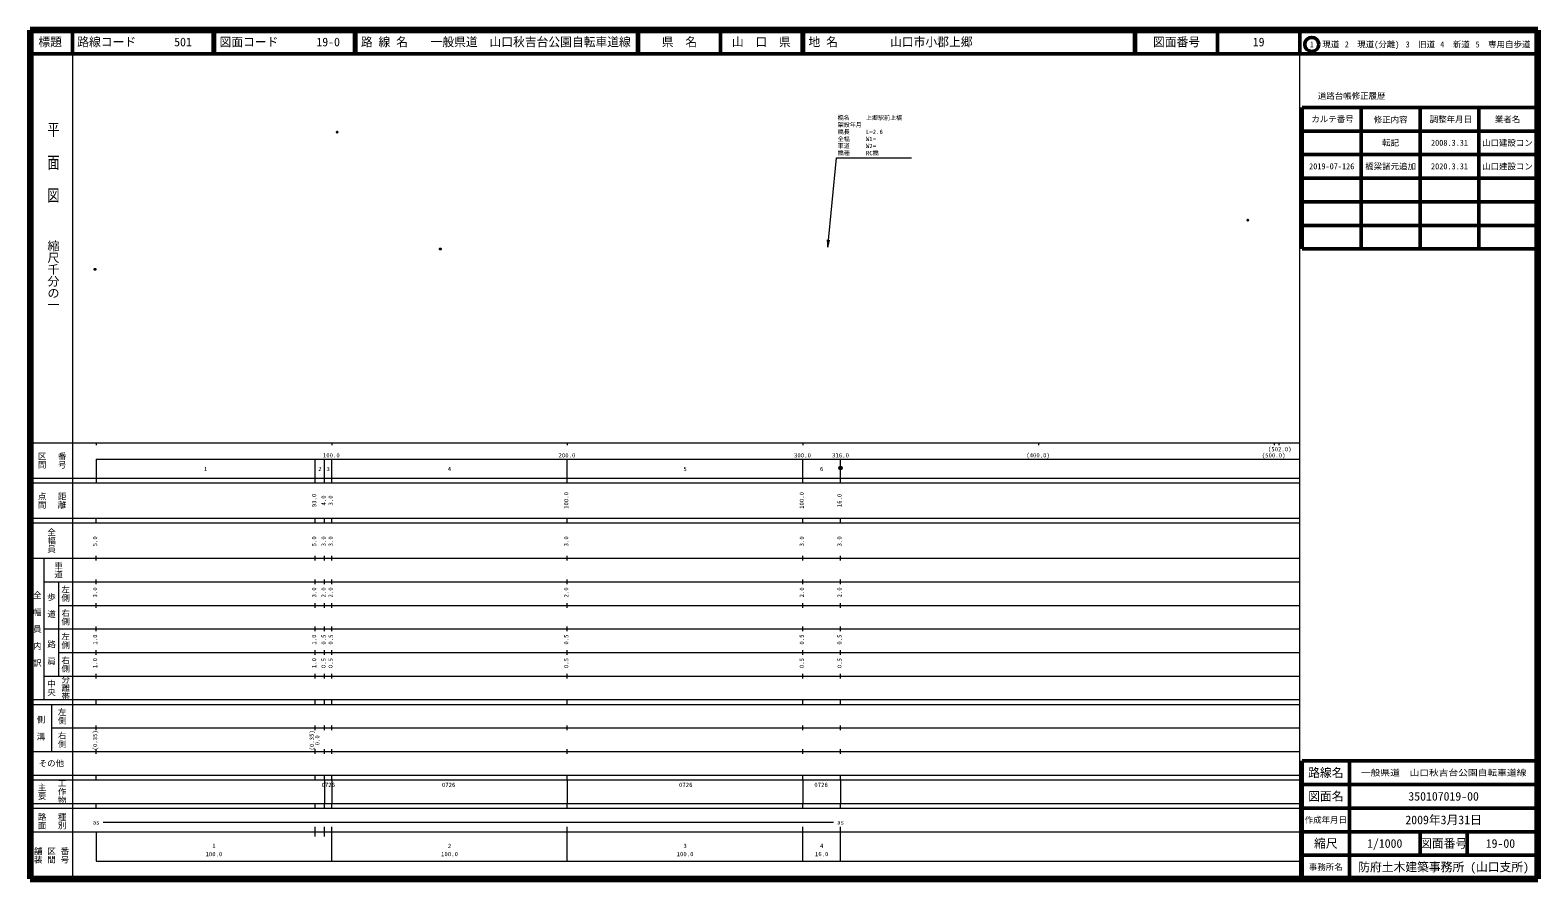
# Model space of a CAD drawing. Units: millimetres on the paper, with parts at other scales. Extents: x 40 to 680, y 20 to 380.
import ezdxf
from ezdxf.enums import TextEntityAlignment as Align

# ---------------------------------------------------------------- set-up
doc = ezdxf.new("R2010")
doc.units = ezdxf.units.MM
doc.header["$PDMODE"] = 32
doc.header["$PDSIZE"] = 0.5
doc.layers.add('M-OTRS', color=6, linetype='Continuous')
doc.layers.add('M-TTL-TXT', color=7, linetype='Continuous')
for name, color, linetype, lineweight in [('M-STR-HTXT', 7, 'Continuous', 13), ('M-TTL', 2, 'Continuous', 140), ('M-TTL-BAND', 7, 'Continuous', 13), ('M-TTL-FRAM', 2, 'Continuous', 50), ('M-TTL-LINE', 7, 'Continuous', 50)]:
    doc.layers.add(name, color=color, linetype=linetype, lineweight=lineweight)
doc.styles.add('@ＭＳ ゴシック', font='')
doc.styles.add('ＭＳ ゴシック', font='')
doc.styles.get('@ＭＳ ゴシック').set_extended_font_data('@MS Gothic')
doc.styles.get('ＭＳ ゴシック').set_extended_font_data('MS Gothic')

# ---------------------------------------------------------------- blocks, each defined once
blk = doc.blocks.new('open_arrow')
at = {"color": 0, "linetype": 'Continuous', "lineweight": -2}
blk.add_lwpolyline([(7.5, 1.25), (0, 0), (7.5, -1.25)], dxfattribs=at)

msp = doc.modelspace()

# ---------------------------------------------------------------- linework, layer by layer
at = {"layer": 'M-OTRS'}
for p in [(170.343, 336.761), (556.884, 299.423), (214.125, 287.16), (67.53, 278.536)]:
    msp.add_point(p, dxfattribs=at)
at = {"layer": 'M-STR-HTXT'}
msp.add_lwpolyline([(378.537, 287.996), (382.248, 325.81), (414.053, 325.81)], dxfattribs=at)
at = {"layer": 'M-TTL'}
for p, q in [((40, 380), (40, 20)), ((680, 380), (40, 380)), ((680, 20), (680, 380)), ((40, 20), (680, 20))]:
    msp.add_line(p, q, dxfattribs=at)
at = {"layer": 'M-TTL-BAND'}
for p, q in [((58, 370), (58, 20)), ((579, 20), (579, 370)), ((40, 205), (579, 205)), ((68, 205), (68, 204)), ((168, 205), (168, 204)), ((268, 205), (268, 204)), ((368, 205), (368, 204)), ((468, 205), (468, 204)), ((568, 205), (568, 204)), ((570, 205), (570, 204)), ((68, 198), (579, 198)), ((68, 198), (68, 188)), ((161, 188), (161, 198)), ((165, 188), (165, 198)), ((168, 188), (168, 198)), ((268, 188), (268, 198)), ((368, 188), (368, 198)), ((384, 188), (384, 198)), ((40, 190), (579, 190)), ((40, 188), (579, 188)), ((40, 173), (579, 173)), ((68, 171), (68, 173)), ((161, 171), (161, 173)), ((165, 171), (165, 173)), ((168, 171), (168, 173)), ((268, 171), (268, 173)), ((368, 171), (368, 173)), ((384, 171), (384, 173)), ((40, 171), (579, 171)), ((40, 156), (579, 156)), ((46, 96), (46, 156)), ((68, 155), (68, 157)), ((161, 155), (161, 157)), ((165, 155), (165, 157)), ((168, 155), (168, 157)), ((268, 155), (268, 157)), ((368, 155), (368, 157)), ((384, 155), (384, 157)), ((46, 146), (579, 146)), ((52, 146), (52, 106)), ((68, 145), (68, 147)), ((161, 145), (161, 147)), ((165, 145), (165, 147)), ((168, 145), (168, 147)), ((268, 145), (268, 147)), ((368, 145), (368, 147)), ((384, 145), (384, 147)), ((52, 136), (579, 136)), ((68, 135), (68, 137)), ((161, 135), (161, 137)), ((165, 135), (165, 137)), ((168, 135), (168, 137)), ((268, 135), (268, 137)), ((368, 135), (368, 137)), ((384, 135), (384, 137)), ((46, 126), (579, 126)), ((68, 125), (68, 127)), ((161, 125), (161, 127)), ((165, 125), (165, 127)), ((168, 125), (168, 127)), ((268, 125), (268, 127)), ((368, 125), (368, 127)), ((384, 125), (384, 127)), ((52, 116), (579, 116)), ((68, 115), (68, 117)), ((161, 115), (161, 117)), ((165, 115), (165, 117)), ((168, 115), (168, 117)), ((268, 115), (268, 117)), ((368, 115), (368, 117)), ((384, 115), (384, 117)), ((46, 106), (579, 106)), ((68, 105), (68, 107)), ((161, 105), (161, 107)), ((165, 105), (165, 107)), ((168, 105), (168, 107)), ((268, 105), (268, 107)), ((368, 105), (368, 107)), ((384, 105), (384, 107)), ((40, 96), (579, 96)), ((68, 94), (68, 96)), ((161, 94), (161, 96)), ((165, 94), (165, 96)), ((168, 94), (168, 96)), ((268, 94), (268, 96)), ((368, 94), (368, 96)), ((384, 94), (384, 96)), ((40, 94), (579, 94)), ((49, 94), (49, 74)), ((49, 84), (579, 84)), ((68, 83), (68, 85)), ((161, 83), (161, 85)), ((165, 83), (165, 85)), ((168, 83), (168, 85)), ((268, 83), (268, 85)), ((368, 83), (368, 85)), ((384, 83), (384, 85)), ((40, 74), (579, 74)), ((68, 73), (68, 75)), ((161, 73), (161, 75)), ((165, 73), (165, 75)), ((168, 73), (168, 75)), ((268, 73), (268, 75)), ((368, 73), (368, 75)), ((384, 73), (384, 75)), ((40, 64), (579, 64)), ((68, 62), (68, 64)), ((161, 62), (161, 64)), ((165, 62), (165, 64)), ((168, 62), (168, 64)), ((268, 62), (268, 64)), ((368, 62), (368, 64)), ((384, 62), (384, 64)), ((40, 62), (579, 62)), ((165, 62), (165, 52)), ((168, 62), (168, 52)), ((268, 62), (268, 52)), ((368, 62), (368, 52)), ((384, 62), (384, 52)), ((40, 52), (579, 52)), ((68, 50), (68, 52)), ((161, 50), (161, 52)), ((165, 50), (165, 52)), ((168, 50), (168, 52)), ((268, 50), (268, 52)), ((368, 50), (368, 52)), ((384, 50), (384, 52)), ((40, 50), (579, 50)), ((40, 40), (579, 40)), ((68, 40), (68, 27.5)), ((71, 44), (381, 44)), ((161, 38), (161, 42)), ((165, 38), (165, 42)), ((168, 27.5), (168, 42)), ((268, 27.5), (268, 42)), ((368, 27.5), (368, 42)), ((384, 27.5), (384, 42)), ((68, 27.5), (579, 27.5))]:
    msp.add_line(p, q, dxfattribs=at)
for radius in [0.75, 0.6, 0.45, 0.3, 0.15, 0.02]:
    msp.add_circle((384, 194.266), radius, dxfattribs=at)
msp.add_point((384, 194.266), dxfattribs=at)
at = {"layer": 'M-TTL-FRAM'}
for p, q in [((580, 347.197), (580, 287.197)), ((580, 347.197), (680, 347.197)), ((580, 287.197), (680, 287.197)), ((680, 70), (580, 70)), ((580, 70), (580, 20))]:
    msp.add_line(p, q, dxfattribs=at)
at = {"layer": 'M-TTL-LINE'}
for p, q in [((58, 380), (58, 370)), ((117.75, 380), (117.75, 370)), ((118.25, 380), (118.25, 370)), ((177.75, 380), (177.75, 370)), ((178.25, 380), (178.25, 370)), ((297.75, 380), (297.75, 370)), ((298.25, 380), (298.25, 370)), ((333, 380), (333, 370)), ((367.75, 380), (367.75, 370)), ((368.25, 380), (368.25, 370)), ((508.747, 380), (508.747, 370)), ((509.247, 380), (509.247, 370)), ((543.997, 380), (543.997, 370)), ((579, 380), (579, 370)), ((40, 370), (680, 370)), ((605, 347.197), (605, 287.197)), ((630, 347.197), (630, 287.197)), ((655, 347.197), (655, 287.197)), ((580, 337.197), (680, 337.197)), ((580, 327.197), (680, 327.197)), ((580, 317.197), (680, 317.197)), ((580, 307.197), (680, 307.197)), ((580, 297.197), (680, 297.197)), ((600, 70), (600, 20)), ((680, 60), (580, 60)), ((680, 50), (580, 50)), ((680, 40), (580, 40)), ((630, 40), (630, 30)), ((650, 40), (650, 30)), ((680, 30), (580, 30))]:
    msp.add_line(p, q, dxfattribs=at)
msp.add_circle((584.031, 373.958), 3, dxfattribs=at)

# ---------------------------------------------------------------- block references
at = {"layer": 'M-STR-HTXT', "xscale": 0.4, "yscale": 0.4, "rotation": 84.4}
msp.add_blockref('open_arrow', (378.537, 287.996), dxfattribs=at)

# ---------------------------------------------------------------- texts
at = {"layer": 'M-STR-HTXT', "style": 'ＭＳ ゴシック'}
for s, p in [('橋名', (382.778, 341.409)), ('架設年月', (382.778, 338.409)), ('上郷駅前上橋', (394.778, 341.409)), ('橋長', (382.778, 335.409)), ('全幅', (382.778, 332.409)), ('W1=', (394.778, 332.409)), ('L=2.6', (394.778, 335.409)), ('橋種', (382.778, 326.409)), ('車道', (382.778, 329.469)), ('W2=', (394.778, 329.409)), ('RC橋', (394.778, 326.409))]:
    msp.add_text(s, height=1.833, dxfattribs=at).set_placement(p, align=Align.BOTTOM_LEFT)
at = {"layer": 'M-TTL-BAND', "style": '@ＭＳ ゴシック', "width": 1.4}
msp.add_text('平  面  図', height=3.666, rotation=270, dxfattribs=at).set_placement((49.777, 306.475), align=Align.MIDDLE_RIGHT)
at = {"layer": 'M-TTL-BAND', "style": '@ＭＳ ゴシック'}
msp.add_text('縮尺千分の一', height=3.666, rotation=270, dxfattribs=at).set_placement((49.777, 261.03), align=Align.MIDDLE_RIGHT)
for s, p in [('区間', (45, 197.5)), ('番号', (53.5, 197.5)), ('点間', (45, 180.5)), ('距離', (53.5, 180.5)), ('全幅員', (49, 163.5)), ('車道', (52, 151)), ('全\u3000幅\u3000員\u3000内\u3000訳', (43, 126)), ('歩\u3000道', (49, 136)), ('左側', (55, 141)), ('右側', (55, 131)), ('左側', (55, 121)), ('路\u3000肩', (49, 116)), ('右側', (55, 111)), ('中央', (49, 101)), ('分離帯', (55, 101)), ('左側', (53.5, 89)), ('側\u3000溝', (44.5, 84)), ('右側', (53.5, 79)), ('主要', (45, 57)), ('工作物', (53.5, 57)), ('路面', (45, 44.5)), ('種別', (53.5, 44.5)), ('舗装', (43.333, 30)), ('区間', (49, 30)), ('番号', (54.667, 30))]:
    msp.add_text(s, height=2.566, rotation=270, dxfattribs=at).set_placement(p, align=Align.MIDDLE_CENTER)
at = {"layer": 'M-TTL-BAND', "style": 'ＭＳ ゴシック'}
for s, p in [('100.0', (167.844, 198.195)), ('200.0', (267.844, 198.195)), ('300.0', (367.844, 198.195)), ('316.0', (384, 198.195)), ('(400.0)', (467.844, 198.195)), ('(500.0)', (567.844, 198.195)), ('(502.0)', (570.433, 200.784)), ('1', (114.5, 192.405)), ('2', (163, 192.405)), ('3', (166.5, 192.405)), ('4', (218, 192.405)), ('5', (318, 192.405)), ('6', (376, 192.405)), ('0726', (166.563, 58.405)), ('0726', (217.645, 58.405)), ('0726', (318.283, 58.405)), ('0726', (375.733, 58.405)), ('as', (68, 42.5)), ('as', (384, 42.5)), ('1', (118, 32.523)), ('2', (218, 32.523)), ('3', (318, 32.523)), ('4', (376, 32.523)), ('100.0', (118, 29.033)), ('100.0', (218, 29.033)), ('100.0', (318, 29.033)), ('16.0', (376, 29.033))]:
    msp.add_text(s, height=1.833, dxfattribs=at).set_placement(p, align=Align.BOTTOM_CENTER)
for s, p in [('93.0', (162, 180.5)), ('4.0', (166, 180.5)), ('3.0', (169, 180.5)), ('100.0', (269, 180.5)), ('100.0', (369, 180.5)), ('16.0', (385, 180.5)), ('5.0', (69, 163.174)), ('5.0', (162, 163.174)), ('3.0', (166, 163.174)), ('3.0', (169, 163.174)), ('3.0', (269, 163.174)), ('3.0', (369, 163.174)), ('3.0', (385, 163.174)), ('3.0', (69, 141.5)), ('3.0', (162, 141.5)), ('2.0', (166, 141.5)), ('2.0', (169, 141.5)), ('2.0', (269, 141.5)), ('2.0', (369, 141.5)), ('2.0', (385, 141.5)), ('1.0', (69, 121.5)), ('1.0', (162, 121.5)), ('0.5', (166, 121.5)), ('0.5', (169, 121.5)), ('0.5', (269, 121.5)), ('0.5', (369, 121.5)), ('0.5', (385, 121.5)), ('1.0', (69, 111.5)), ('1.0', (162, 111.5)), ('0.5', (166, 111.5)), ('0.5', (169, 111.5)), ('0.5', (269, 111.5)), ('0.5', (369, 111.5)), ('0.5', (385, 111.5)), ('(0.35)', (69, 78.764)), ('(0.35)', (161, 78.764)), ('0.0', (163.37, 78.764))]:
    msp.add_text(s, height=1.833, rotation=90, dxfattribs=at).set_placement(p, align=Align.BOTTOM_CENTER)
msp.add_text('その他', height=2.566, dxfattribs=at).set_placement((49, 69), align=Align.MIDDLE_CENTER)
at = {"layer": 'M-TTL-TXT', "style": 'ＭＳ ゴシック'}
for s, height, p in [('標題', 3.666, (48.5, 375)), ('県\u3000名', 3.666, (315.625, 375)), ('山\u3000口\u3000県', 3.666, (350.375, 375)), ('図面番号', 3.666, (526.622, 375)), ('19', 3.666, (561.497, 375)), ('1\u3000現道', 2.566, (589.448, 373.958)), ('2\u3000現道(分離)', 2.566, (609.619, 373.958)), ('3\u3000旧道', 2.566, (630.121, 373.958)), ('4\u3000新道', 2.566, (644.824, 373.958)), ('5\u3000専用自歩道', 2.566, (665.228, 373.958)), ('道路台帳修正履歴', 2.566, (600.968, 352.113)), ('カルテ番号', 2.566, (592.839, 342.277)), ('修正内容', 2.566, (617.509, 342.023)), ('調整年月日', 2.566, (643.089, 342.197)), ('業者名', 2.566, (667.134, 342.197)), ('転記', 2.566, (617.5, 332.245)), ('2008.3.31', 2.566, (642.5, 332.245)), ('山口建設コン', 2.566, (667.077, 332.189)), ('2019-07-126', 2.566, (592.5, 322.245)), ('橋梁諸元追加', 2.566, (617.5, 322.245)), ('2020.3.31', 2.566, (642.5, 322.245)), ('山口建設コン', 2.566, (667.077, 322.189)), ('路線名', 3.666, (590, 65)), ('路線名', 3.666, (590, 65)), ('図面名', 3.666, (590, 55)), ('図面名', 3.666, (590, 55)), ('350107019-00', 3.666, (640, 55)), ('作成年月日', 2.566, (590, 45)), ('作成年月日', 2.566, (590, 45)), ('2009年3月31日', 3.666, (640, 45)), ('縮尺', 3.666, (590, 35)), ('縮尺', 3.666, (590, 35)), ('1/1000', 3.666, (615, 35)), ('図面番号', 3.666, (640, 35)), ('図面番号', 3.666, (640, 35)), ('19-00', 3.666, (664.125, 35)), ('事務所名', 2.566, (590, 25)), ('事務所名', 2.566, (590, 25)), ('防府土木建築事務所 (山口支所)', 3.666, (640, 25))]:
    msp.add_text(s, height=height, dxfattribs=at).set_placement(p, align=Align.MIDDLE_CENTER)
for s, p in [('路線コード', (60, 375)), ('501', (101.142, 375)), ('図面コード', (120.38, 375)), ('19-0', (161.521, 375)), ('路 線 名', (180.38, 375)), ('一般県道\u3000山口秋吉台公園自転車道線', (209.969, 375)), ('地 名', (370.38, 375)), ('山口市小郡上郷', (405.024, 375))]:
    msp.add_text(s, height=3.666, dxfattribs=at).set_placement(p, align=Align.MIDDLE_LEFT)
at = {"layer": 'M-TTL-TXT', "style": 'ＭＳ ゴシック', "width": 1.15}
msp.add_text('一般県道\u3000山口秋吉台公園自転車道線', height=2.566, dxfattribs=at).set_placement((640, 65), align=Align.MIDDLE_CENTER)

doc.saveas('drawing.dxf')
